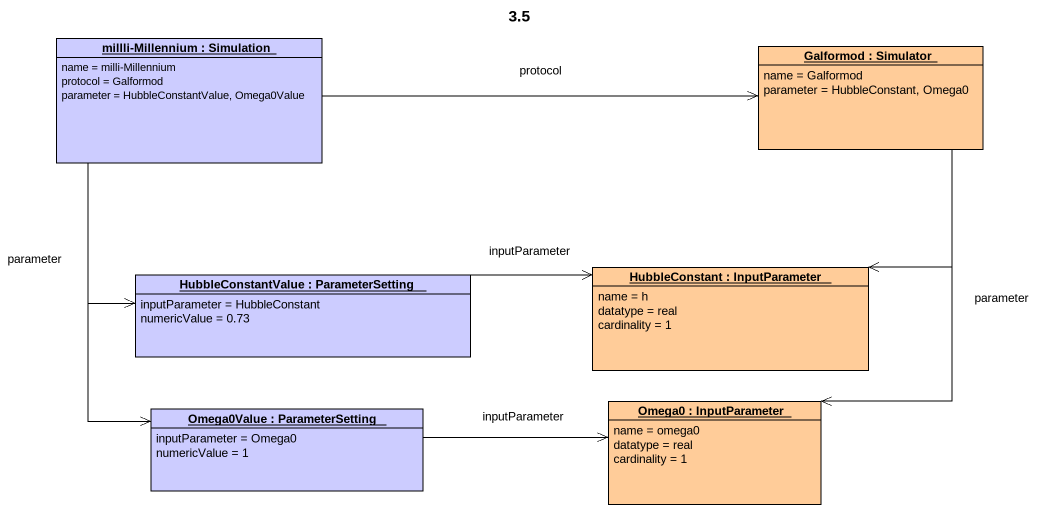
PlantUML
@startuml
title 3.5
hide circle
hide empty members
object "millli-Millennium : Simulation" as millli_Millennium #CCCCFF {
  name = milli-Millennium
  protocol = Galformod
  parameter = HubbleConstantValue, Omega0Value
}
object "Galformod : Simulator" as Galformod #FFCC99 {
  name = Galformod
  parameter = HubbleConstant, Omega0
}
object "HubbleConstantValue : ParameterSetting" as HubbleConstantValue #CCCCFF {
  inputParameter = HubbleConstant
  numericValue = 0.73
}
object "HubbleConstant : InputParameter" as HubbleConstant #FFCC99 {
  name = h
  datatype = real
  cardinality = 1
}
object "Omega0 : InputParameter" as Omega0 #FFCC99 {
  name = omega0
  datatype = real
  cardinality = 1
}
object "Omega0Value : ParameterSetting" as Omega0Value #CCCCFF {
  inputParameter = Omega0
  numericValue = 1
}
millli_Millennium .right.> Galformod
millli_Millennium -right- Galformod : protocol
millli_Millennium -- HubbleConstantValue : parameter
millli_Millennium ..> HubbleConstantValue
millli_Millennium -- Omega0Value
millli_Millennium ..> Omega0Value
Galformod -- HubbleConstant
Galformod ..> HubbleConstant
Galformod -- Omega0 : parameter
Galformod ..> Omega0
HubbleConstantValue -right- HubbleConstant : inputParameter
HubbleConstantValue .right.> HubbleConstant
Omega0Value -right- Omega0 : inputParameter
Omega0Value .right.> Omega0
@enduml
